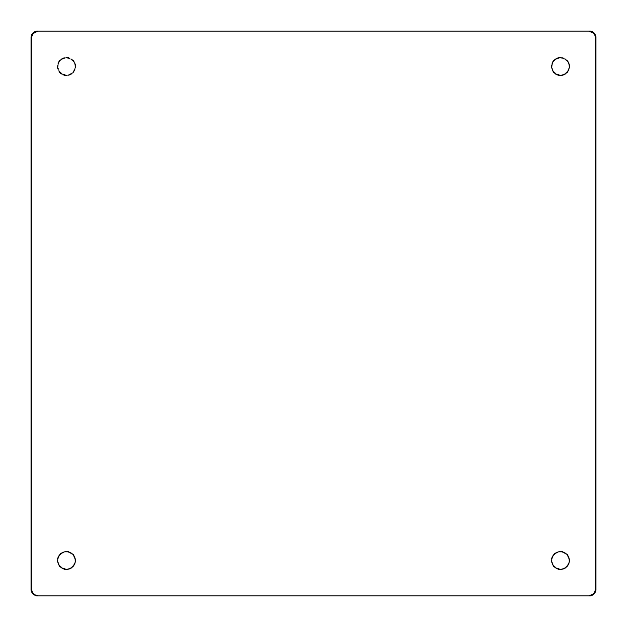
<?xml version="1.0" encoding="UTF-8"?>
<svg xmlns="http://www.w3.org/2000/svg" width="627" height="627" viewBox="0 0 627 627"><rect width="100%" height="100%" fill="white"/><g stroke="black" fill="none" stroke-linecap="round" stroke-linejoin="round"><path stroke-width="0.47" stroke-dasharray="3.13 2.35" d="M59.487 60.89C52.354 69.981 66.611 80.946 73.563 72.042L75.303 67.575L75.052 64.275L73.43 60.866L68.367 57.715L63.531 58.186L59.487 60.89L63.531 58.186M68.508 551.799L64.659 551.831A8.872 8.872 0 0 0 57.919 558.265L57.731 561.533L59.487 566.11L64.573 569.214C72.403 570.962 78.414 561.322 73.563 554.958C69.895 550.6 63.147 550.772 59.487 554.895C52.354 563.979 66.611 574.943 73.563 566.048C76.329 561.917 75.734 555.773 71.321 553.077M553.484 60.89C546.36 69.981 560.609 80.946 567.568 72.042L569.3 67.575L569.05 64.275L567.427 60.866L562.372 57.715L557.536 58.186L553.484 60.89L557.536 58.186M562.505 551.799L558.657 551.831A8.872 8.872 0 0 0 551.925 558.265L551.729 561.533L553.484 566.11L558.571 569.214C566.408 570.962 572.412 561.322 567.568 554.958C563.892 550.6 557.144 550.772 553.484 554.895C546.36 563.979 560.609 574.943 567.568 566.048C570.327 561.917 569.731 555.773 565.319 553.077M69.542 74.793L73.563 72.042M563.548 74.793L567.568 72.042M69.542 568.791L73.563 566.048M563.548 568.791L567.568 566.048M59.487 554.895L63.531 552.183M553.484 554.895L557.536 552.183M71.321 73.923C76.612 70.773 76.612 62.222 71.321 59.071M565.319 73.923C570.609 70.773 570.609 62.222 565.319 59.071M71.321 567.929C82.153 561.392 68.414 544.934 60.043 554.44C53.906 560.389 60.607 571.785 68.829 569.042M565.319 567.929C576.158 561.392 562.419 544.934 554.041 554.44C547.904 560.389 554.605 571.785 562.834 569.042M68.829 75.044C54.337 78.649 54.384 54.337 68.829 57.958M562.834 75.044C548.335 78.649 548.382 54.337 562.834 57.958M560.115 57.653C553.375 57.802 549.37 66.062 553.163 71.564C559.762 81.455 574.998 69.762 567.357 60.897A8.856 8.856 0 0 0 560.115 57.653M59.487 72.105L64.573 75.216C72.411 77.074 78.649 66.979 73.359 60.897A8.856 8.856 0 0 0 66.117 57.653C59.369 57.802 55.364 66.062 59.165 71.564C65.702 81.196 80.812 70.216 73.563 60.952L68.508 57.802L64.659 57.825A8.872 8.872 0 0 0 57.919 64.267L57.731 67.536L59.487 72.105L62.144 74.292L66.352 75.334M553.484 72.105L558.571 75.216C566.408 76.956 572.435 67.332 567.568 60.952L562.505 57.802L558.657 57.825A8.872 8.872 0 0 0 551.925 64.267L551.729 67.536L553.484 72.105L556.141 74.292L560.35 75.334M562.834 551.956C556.752 550.185 550.451 556.063 551.815 562.254M68.829 551.956C62.755 550.185 56.454 556.063 57.809 562.254M560.35 569.332L556.141 568.289L553.484 566.11M66.352 569.332L62.144 568.289L59.487 566.11M562.372 551.713L567.568 554.958M68.367 551.713L73.563 554.958M552.763 70.757L554.041 72.56L556.76 74.574L560.115 75.342A8.856 8.856 0 0 0 567.357 72.105C577.279 57.911 549.675 51.132 551.815 68.257M552.763 564.755L554.041 566.557L556.76 568.571L560.115 569.347A8.856 8.856 0 0 0 567.357 566.103C569.982 562.858 569.81 558.195 567.427 554.864M58.766 70.757L60.043 72.56L62.763 74.574L66.117 75.342A8.856 8.856 0 0 0 73.359 72.105C83.281 57.911 55.67 51.132 57.809 68.257M58.766 564.755L60.043 566.557L62.763 568.571L66.117 569.347A8.856 8.856 0 0 0 73.359 566.103C75.985 562.858 75.812 558.195 73.43 554.864M57.809 558.743L57.755 561.957L59.165 565.562C65.749 575.437 81.024 563.767 73.359 554.895A8.856 8.856 0 0 0 66.117 551.658C62.136 551.901 58.687 554.856 57.809 558.743M551.815 558.743L551.752 561.957L553.163 565.562C559.746 575.437 575.022 563.767 567.357 554.895A8.856 8.856 0 0 0 560.115 551.65C556.133 551.901 552.685 554.848 551.815 558.743"/><path stroke-width="0.94" d="M33.834 32.58L36.969 31.35C34.14 31.687 31.616 34.062 31.374 36.946L31.35 590.031C31.616 592.915 34.132 595.313 36.977 595.65L590.031 595.65C592.915 595.391 595.266 592.899 595.642 590.07L595.65 36.993C595.407 34.117 592.891 31.663 590.062 31.35L36.969 31.374C34.062 31.585 31.726 34.14 31.35 36.969L31.374 590.054L32.455 593.001M31.381 36.969L32.455 33.999M595.642 37.009C595.415 34.109 592.876 31.687 590.031 31.35C592.883 31.616 595.289 34.093 595.634 36.907L595.65 590.007C595.399 592.907 592.883 595.313 590.031 595.65L591.136 595.423M595.65 590.007L594.553 593.001M31.585 35.872L32.58 33.827L35.927 31.515M593.001 594.553L590.031 595.626M590.023 31.374L592.954 32.432M35.872 595.423L36.969 595.65C34.085 595.384 31.687 592.876 31.358 590.023L31.585 591.128M595.423 35.872L595.642 36.93"/></g></svg>
